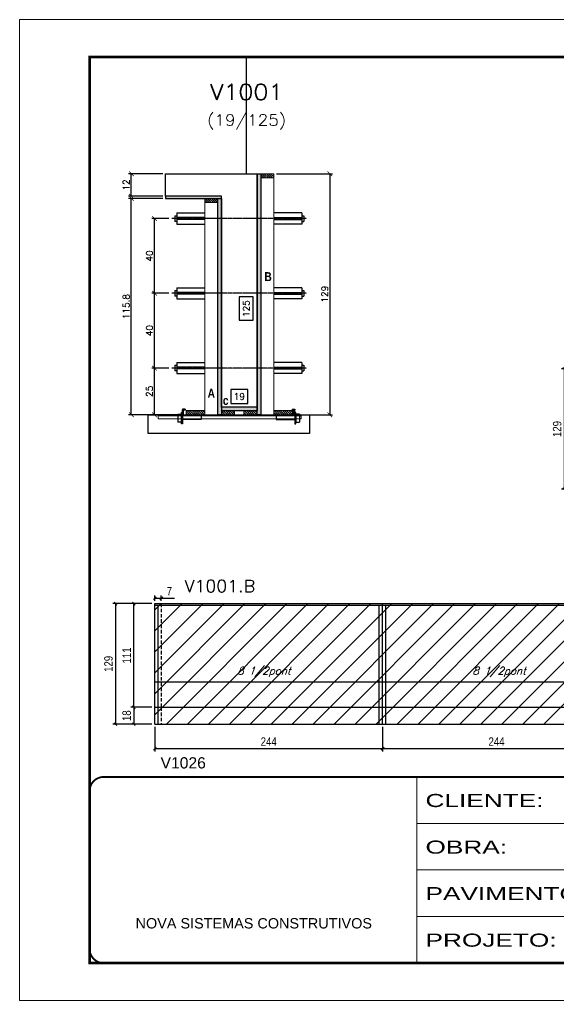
# Model space of a CAD drawing. Extents: x -20960 to -5926, y -2106 to 21915.
# Drawn here: x -10608 to -10031, y 19717 to 20767 of the extents above; entities that cross this region are included whole.
import ezdxf
from ezdxf.enums import TextEntityAlignment as Align

# ---------------------------------------------------------------- set-up
doc = ezdxf.new("R2010")
doc.units = 0
for name, pattern in [('CONTINUO', [0]), ('DASHED', [0.75, 0.5, -0.25]), ('HIDDEN', [0.375, 0.25, -0.125])]:
    doc.linetypes.add(name, pattern=pattern)
for name, color, linetype in [('5', 5, 'Continuous'), ('barrote', 251, 'Continuous'), ('COTA', 241, 'Continuous'), ('Cota Seção (2x)', 4, 'Continuous'), ('detalhes', 4, 'Continuous'), ('Painéis', 200, 'Continuous'), ('presilha', 1, 'Continuous'), ('Reaproveitamento', 251, 'Continuous'), ('SARR_2.2x7', 40, 'Continuous'), ('SARR_3.5x7', 81, 'Continuous'), ('TENSOR', 3, 'Continuous'), ('texto', 7, 'Continuous'), ('Texto de Titulo', 7, 'Continuous'), ('Texto Qtd Sarr', 242, 'Continuous')]:
    doc.layers.add(name, color=color, linetype=linetype)
for name, color, linetype, lineweight in [('CONCRETO', 251, 'Continuous', 25), ('Folhas', 255, 'Continuous', 9), ('Hachura', 251, 'Continuous', 9), ('Madeira', 126, 'Continuous', 18), ('SARRAFO DE PRESSAO', 251, 'DASHED', 9), ('SCO-___-LAJ', 2, 'Continuous', 0), ('Texto Seção', 7, 'Continuous', 15)]:
    doc.layers.add(name, color=color, linetype=linetype, lineweight=lineweight)
doc.styles.add('ARIAL', font='arial.ttf')
doc.styles.add('COTA TECNICA-50', font='techl___.ttf', dxfattribs={"height": 9})
doc.styles.add('REGUA-120', font='ROMANS.shx', dxfattribs={"height": 15})
doc.styles.add('Romans', font='romans.shx')
doc.styles.get("Standard").update_dxf_attribs({"font": 'arial.ttf'})
doc.styles.add('TECNICA', font='techb___.ttf', dxfattribs={"height": 10})
doc.styles.add('Tecnologia', font='')
doc.styles.get('Tecnologia').set_extended_font_data('Forgotten Futurist')
doc.dimstyles.new('COTA PAINEL-50', dxfattribs={"dimtxt": 9, "dimasz": 3, "dimexe": 3, "dimexo": 3, "dimgap": 3, "dimtad": 1, "dimdec": 1, "dimzin": 12, "dimdsep": 46, "dimtxsty": 'COTA TECNICA-50', "dimblk1": 'OBLIQUE', "dimblk2": 'OBLIQUE', "dimsah": 1, "dimcen": 0.9, "dimclrd": 4, "dimclre": 4, "dimclrt": 240, "dimadec": 1, "dimazin": 3, "dimtfac": 1, "dimtdec": 1, "dimtmove": 0, "dimatfit": 3, "dimfxl": 1, "dimtolj": 1, "dimtzin": 12, "dimarcsym": 0})
doc.dimstyles.new('Cota Seção (2x)', dxfattribs={"dimtxt": 7, "dimasz": 5, "dimexe": 3, "dimexo": 3, "dimgap": 2, "dimtad": 3, "dimdec": 1, "dimlfac": 0.5, "dimzin": 12, "dimdsep": 46, "dimtxsty": 'Romans', "dimblk": 'ARCHTICK', "dimcen": 0, "dimclrd": 4, "dimclre": 4, "dimclrt": 1, "dimadec": 1, "dimazin": 3, "dimtfac": 1, "dimtdec": 1, "dimtmove": 0, "dimatfit": 3, "dimldrblk": 'OBLIQUE', "dimfxl": 1, "dimtolj": 1, "dimtzin": 12, "dimarcsym": 0})
doc.dimstyles.new('Cota Seção interna', dxfattribs={"dimtxt": 7, "dimasz": 6, "dimexe": 0.18, "dimexo": 2, "dimgap": -4, "dimtad": 3, "dimdec": 1, "dimlfac": 0.5, "dimzin": 12, "dimdsep": 46, "dimtxsty": 'Romans', "dimblk": 'ARCHTICK', "dimcen": 0.09, "dimse1": 1, "dimse2": 1, "dimsd1": 1, "dimsd2": 1, "dimclrd": 180, "dimclre": 5, "dimclrt": 1, "dimadec": 0, "dimazin": 3, "dimtfac": 1, "dimtdec": 1, "dimtofl": 0, "dimtmove": 0, "dimatfit": 3, "dimldrblk": 'ARCHTICK', "dimfxl": 1, "dimtolj": 1, "dimtzin": 0, "dimarcsym": 0})

# ---------------------------------------------------------------- blocks, each defined once
blk = doc.blocks.new('9999999999')
at = {"color": 30, "linetype": 'CONTINUO'}
for p, q in [((98564.6, 34230.2), (98564.6, 34429.4)), ((98564.6, 34379.6), (99584, 34379.6)), ((98564.6, 34329.8), (99488, 34329.8)), ((98564.6, 34280), (99488, 34280))]:
    blk.add_line(p, q, dxfattribs=at)
at = {"color": 30, "linetype": 'CONTINUO', "const_width": 2}
blk.add_lwpolyline([(99584, 34230.2), (99584, 34414.4, 0.414214), (99569, 34429.4), (98229, 34429.4, 0.414214), (98214, 34414.4), (98214, 34245.2, 0.414214), (98229, 34230.2), (99584, 34230.2)], format="xyb", dxfattribs=at)
at = {"layer": 'Folhas'}
blk.add_lwpolyline([(98139, 34190.2), (99624, 34190.2), (99624, 35240.2), (98139, 35240.2)], close=True, dxfattribs=at)
at = {"layer": 'Folhas', "color": 30, "const_width": 3}
blk.add_lwpolyline([(98214, 34230.2), (99584, 34230.2), (99584, 35200.2), (98214, 35200.2)], close=True, dxfattribs=at)
at = {"color": 7, "linetype": 'Continuous', "ltscale": 5, "style": 'ARIAL'}
blk.add_text('NOVA SISTEMAS CONSTRUTIVOS', height=11.059, dxfattribs=at).set_placement((98263.2, 34267.2))
at = {"layer": 'Folhas', "color": 7, "style": 'Tecnologia', "width": 1.5}
for s, p in [('CLIENTE:', (98573.7, 34397.2)), ('OBRA:', (98573.7, 34347.3)), ('PAVIMENTO:', (98573.7, 34297.5)), ('PROJETO:', (98573.7, 34247.7))]:
    blk.add_text(s, height=14, dxfattribs=at).set_placement(p)
blk = doc.blocks.new('titulo1')
at = {"layer": 'Defpoints', "color": 252, "linetype": 'HIDDEN', "ltscale": 2}
blk.add_line((0, 0), (0, 125), dxfattribs=at)
at = {"layer": 'Defpoints', "style": 'Romans', "oblique": 15}
blk.add_attdef('FOLHA', text='', height=10, dxfattribs=at).set_placement((0, 15.6), align=Align.MIDDLE_CENTER)
at = {"layer": 'Texto Qtd Sarr', "color": 3, "style": 'Romans', "oblique": 15}
for tag, height, p in [('TITULO', 17, (0, 71.4)), ('SEÇÃO', 12, (0, 41.5))]:
    blk.add_attdef(tag, text='', height=height, dxfattribs=at).set_placement(p, align=Align.MIDDLE_CENTER)
blk = doc.blocks.new('_ArchTick')
at = {"color": 0, "linetype": 'ByBlock', "const_width": 0.15}
blk.add_lwpolyline([(-0.5, -0.5), (0.5, 0.5)], dxfattribs=at)
blk = doc.blocks.new('*D6391')
at = {"layer": 'COTA', "color": 4, "lineweight": -2, "transparency": 16777216}
for p, q in [((-10455.2, 20575.4), (-10491.9, 20575.4)), ((-10488.9, 20343.8), (-10488.9, 20575.4)), ((-10437.6, 20343.8), (-10491.9, 20343.8))]:
    blk.add_line(p, q, dxfattribs=at)
at = {"layer": 'Defpoints', "color": 0, "transparency": 16777216}
for p in [(-10488.9, 20575.4), (-10452.2, 20575.4), (-10434.6, 20343.8)]:
    blk.add_point(p, dxfattribs=at)
at = {"layer": 'COTA', "color": 4, "lineweight": -2, "transparency": 16777216, "xscale": 5, "yscale": 5, "zscale": 5}
for p, rotation in [((-10488.9, 20575.4), 90), ((-10488.9, 20343.8), 270)]:
    blk.add_blockref('_ArchTick', p, dxfattribs=dict(at, rotation=rotation))
at = {"layer": 'COTA', "color": 1, "transparency": 16777216, "insert": (-10494.4, 20459.6), "char_height": 7, "attachment_point": 5, "rotation": 90, "style": 'Romans'}
blk.add_mtext('\\A1;115.8', dxfattribs=at)
blk = doc.blocks.new('_Oblique')
at = {"color": 0, "linetype": 'ByBlock', "lineweight": -2}
blk.add_line((-0.5, -0.5), (0.5, 0.5), dxfattribs=at)
blk = doc.blocks.new('*D6392')
at = {"layer": 'COTA', "color": 4, "lineweight": -2, "transparency": 16777216}
for p, q in [((-10455.2, 20601.8), (-10491.9, 20601.8)), ((-10488.9, 20577.8), (-10488.9, 20601.8)), ((-10455.2, 20577.8), (-10491.9, 20577.8))]:
    blk.add_line(p, q, dxfattribs=at)
at = {"layer": 'Defpoints', "color": 0, "transparency": 16777216}
for p in [(-10488.9, 20601.8), (-10452.2, 20601.8), (-10452.2, 20577.8)]:
    blk.add_point(p, dxfattribs=at)
at = {"layer": 'COTA', "color": 4, "lineweight": -2, "transparency": 16777216, "xscale": 5, "yscale": 5, "zscale": 5}
for p, rotation in [((-10488.9, 20601.8), 90), ((-10488.9, 20577.8), 270)]:
    blk.add_blockref('_ArchTick', p, dxfattribs=dict(at, rotation=rotation))
at = {"layer": 'COTA', "color": 1, "transparency": 16777216, "insert": (-10494.4, 20589.8), "char_height": 7, "attachment_point": 5, "rotation": 90, "style": 'Romans'}
blk.add_mtext('\\A1;12', dxfattribs=at)
blk = doc.blocks.new('*D6393')
at = {"layer": 'Cota Seção (2x)', "color": 180, "lineweight": -2, "transparency": 16777216}
for p, q in [((-10358.2, 20469.9), (-10373.2, 20469.9)), ((-10373.2, 20469.9), (-10373.2, 20444.9)), ((-10358.2, 20444.9), (-10358.2, 20469.9)), ((-10373.2, 20444.9), (-10358.2, 20444.9))]:
    blk.add_line(p, q, dxfattribs=at)
at = {"layer": 'Defpoints', "color": 0, "transparency": 16777216}
for p in [(-10392.2, 20601.8), (-10354.2, 20601.8), (-10392.2, 20351.8)]:
    blk.add_point(p, dxfattribs=at)
at = {"layer": 'Cota Seção (2x)', "color": 1, "transparency": 16777216, "insert": (-10365.7, 20457.4), "char_height": 7, "attachment_point": 5, "rotation": 90, "style": 'Romans'}
blk.add_mtext('\\A1;125', dxfattribs=at)
blk = doc.blocks.new('PRESILHA METÁLICA 1')
at = {"layer": 'presilha'}
for p, q in [((7.5, 10.6), (7.5, 19.9)), ((12, 21), (8.6, 21)), ((9, 11.6), (9, 18.9)), ((12, 19.5), (9.6, 19.5)), ((12, 21), (12, 19.5)), ((0, 13), (6, 13)), ((0, 13), (0, 0)), ((6, 0), (0, 0)), ((6, 15.5), (7.5, 15.5)), ((6, -2.5), (6, 15.5)), ((6, 13), (6, 0)), ((7.5, 15.5), (7.5, -2.5)), ((37.5, 4.1), (7.5, 4.1)), ((37.5, 11), (9.6, 11)), ((37.5, 11), (37.5, 4.1)), ((7.5, -2.5), (6, -2.5))]:
    blk.add_line(p, q, dxfattribs=at)
for centre, radius, start, end in [((8.6, 19.9), 1.14, 90, 180), ((9.6, 18.9), 0.57, 90, 180), ((9.6, 11.6), 0.57, 180, 270)]:
    blk.add_arc(centre, radius, start, end, dxfattribs=at)
blk = doc.blocks.new('*D6373')
at = {"layer": 'Cota Seção (2x)', "color": 180, "lineweight": -2, "transparency": 16777216}
for p, q in [((-10364.2, 20370.8), (-10382.2, 20370.8)), ((-10382.2, 20370.8), (-10382.2, 20355.8)), ((-10364.2, 20355.8), (-10364.2, 20370.8)), ((-10382.2, 20355.8), (-10364.2, 20355.8))]:
    blk.add_line(p, q, dxfattribs=at)
at = {"layer": 'Defpoints', "color": 0, "transparency": 16777216}
for p in [(-10392.2, 20351.8), (-10392.2, 20343.8), (-10354.2, 20343.8)]:
    blk.add_point(p, dxfattribs=at)
at = {"layer": 'Cota Seção (2x)', "color": 1, "transparency": 16777216, "insert": (-10373.2, 20363.3), "char_height": 7, "attachment_point": 5, "style": 'Romans'}
blk.add_mtext('\\A1;19', dxfattribs=at)
blk = doc.blocks.new('*D6374')
at = {"layer": 'COTA', "color": 4, "lineweight": -2, "transparency": 16777216}
for p, q in [((-10333.2, 20601.8), (-10273.2, 20601.8)), ((-10276.2, 20601.8), (-10276.2, 20343.8)), ((-10333.2, 20343.8), (-10273.2, 20343.8))]:
    blk.add_line(p, q, dxfattribs=at)
at = {"layer": 'Defpoints', "color": 0, "transparency": 16777216}
for p in [(-10336.2, 20601.8), (-10336.2, 20343.8), (-10276.2, 20343.8)]:
    blk.add_point(p, dxfattribs=at)
at = {"layer": 'COTA', "color": 4, "lineweight": -2, "transparency": 16777216, "xscale": 5, "yscale": 5, "zscale": 5}
for p, rotation in [((-10276.2, 20601.8), 90), ((-10276.2, 20343.8), 270)]:
    blk.add_blockref('_ArchTick', p, dxfattribs=dict(at, rotation=rotation))
at = {"layer": 'COTA', "color": 1, "transparency": 16777216, "insert": (-10281.7, 20472.8), "char_height": 7, "attachment_point": 5, "rotation": 90, "style": 'Romans'}
blk.add_mtext('\\A1;129', dxfattribs=at)
blk = doc.blocks.new('*D6400')
at = {"layer": 'COTA', "color": 4, "lineweight": -2, "transparency": 16777216}
for p, q in [((-10463.7, 20144.6), (-10463.7, 20150.4)), ((-10456.7, 20144.6), (-10456.7, 20150.4)), ((-10463.7, 20147.4), (-10456.7, 20147.4)), ((-10456.7, 20147.4), (-10442.6, 20147.4))]:
    blk.add_line(p, q, dxfattribs=at)
at = {"layer": 'Defpoints', "color": 0, "transparency": 16777216}
for p in [(-10463.7, 20141.6), (-10456.7, 20147.4), (-10456.7, 20141.6)]:
    blk.add_point(p, dxfattribs=at)
at = {"layer": 'COTA', "color": 4, "lineweight": -2, "transparency": 16777216, "xscale": 3, "yscale": 3, "zscale": 3, "rotation": 180}
blk.add_blockref('_Oblique', (-10463.7, 20147.4), dxfattribs=at)
at = {"layer": 'COTA', "color": 4, "lineweight": -2, "transparency": 16777216, "xscale": 3, "yscale": 3, "zscale": 3}
blk.add_blockref('_Oblique', (-10456.7, 20147.4), dxfattribs=at)
at = {"layer": 'COTA', "color": 240, "transparency": 16777216, "insert": (-10448.1, 20154.9), "char_height": 9, "attachment_point": 5, "style": 'COTA TECNICA-50'}
blk.add_mtext('\\A1;7', dxfattribs=at)
blk = doc.blocks.new('*D6403')
at = {"layer": 'COTA', "color": 4, "lineweight": -2, "transparency": 16777216}
for p, q in [((-10219.7, 20009.6), (-10219.7, 19983.3)), ((-9975.7, 20009.6), (-9975.7, 19983.3)), ((-9975.7, 19986.3), (-10219.7, 19986.3))]:
    blk.add_line(p, q, dxfattribs=at)
at = {"layer": 'Defpoints', "color": 0, "transparency": 16777216}
for p in [(-10219.7, 20012.6), (-9975.7, 20012.6), (-10219.7, 19986.3)]:
    blk.add_point(p, dxfattribs=at)
at = {"layer": 'COTA', "color": 4, "lineweight": -2, "transparency": 16777216, "xscale": 3, "yscale": 3, "zscale": 3, "rotation": 180}
blk.add_blockref('_Oblique', (-10219.7, 19986.3), dxfattribs=at)
at = {"layer": 'COTA', "color": 4, "lineweight": -2, "transparency": 16777216, "xscale": 3, "yscale": 3, "zscale": 3}
blk.add_blockref('_Oblique', (-9975.7, 19986.3), dxfattribs=at)
at = {"layer": 'COTA', "color": 240, "transparency": 16777216, "insert": (-10097.7, 19993.9), "char_height": 9, "attachment_point": 5, "style": 'COTA TECNICA-50'}
blk.add_mtext('\\A1;244', dxfattribs=at)
blk = doc.blocks.new('*D6404')
at = {"layer": 'COTA', "color": 4, "lineweight": -2, "transparency": 16777216}
for p, q in [((-10463.7, 20009.6), (-10463.7, 19983.3)), ((-10219.7, 20009.6), (-10219.7, 19983.3)), ((-10219.7, 19986.3), (-10463.7, 19986.3))]:
    blk.add_line(p, q, dxfattribs=at)
at = {"layer": 'Defpoints', "color": 0, "transparency": 16777216}
for p in [(-10463.7, 20012.6), (-10219.7, 20012.6), (-10463.7, 19986.3)]:
    blk.add_point(p, dxfattribs=at)
at = {"layer": 'COTA', "color": 4, "lineweight": -2, "transparency": 16777216, "xscale": 3, "yscale": 3, "zscale": 3, "rotation": 180}
blk.add_blockref('_Oblique', (-10463.7, 19986.3), dxfattribs=at)
at = {"layer": 'COTA', "color": 4, "lineweight": -2, "transparency": 16777216, "xscale": 3, "yscale": 3, "zscale": 3}
blk.add_blockref('_Oblique', (-10219.7, 19986.3), dxfattribs=at)
at = {"layer": 'COTA', "color": 240, "transparency": 16777216, "insert": (-10341.7, 19993.9), "char_height": 9, "attachment_point": 5, "style": 'COTA TECNICA-50'}
blk.add_mtext('\\A1;244', dxfattribs=at)
blk = doc.blocks.new('*D6405')
at = {"layer": 'COTA', "color": 4, "lineweight": -2, "transparency": 16777216}
for p, q in [((-10466.7, 20141.6), (-10489.2, 20141.6)), ((-10486.2, 20030.6), (-10486.2, 20141.6)), ((-10466.7, 20030.6), (-10489.2, 20030.6))]:
    blk.add_line(p, q, dxfattribs=at)
at = {"layer": 'Defpoints', "color": 0, "transparency": 16777216}
for p in [(-10486.2, 20141.6), (-10463.7, 20141.6), (-10463.7, 20030.6)]:
    blk.add_point(p, dxfattribs=at)
at = {"layer": 'COTA', "color": 4, "lineweight": -2, "transparency": 16777216, "xscale": 3, "yscale": 3, "zscale": 3}
for p, rotation in [((-10486.2, 20141.6), 90), ((-10486.2, 20030.6), 270)]:
    blk.add_blockref('_Oblique', p, dxfattribs=dict(at, rotation=rotation))
at = {"layer": 'COTA', "color": 240, "transparency": 16777216, "insert": (-10493.8, 20086.1), "char_height": 9, "attachment_point": 5, "rotation": 90, "style": 'COTA TECNICA-50'}
blk.add_mtext('\\A1;111', dxfattribs=at)
blk = doc.blocks.new('*D6380')
at = {"layer": 'COTA', "color": 4, "lineweight": -2, "transparency": 16777216}
for p, q in [((-10466.7, 20030.6), (-10489.2, 20030.6)), ((-10486.2, 20030.6), (-10486.2, 20012.6)), ((-10466.7, 20012.6), (-10489.2, 20012.6))]:
    blk.add_line(p, q, dxfattribs=at)
at = {"layer": 'Defpoints', "color": 0, "transparency": 16777216}
for p in [(-10463.7, 20030.6), (-10486.2, 20012.6), (-10463.7, 20012.6)]:
    blk.add_point(p, dxfattribs=at)
at = {"layer": 'COTA', "color": 4, "lineweight": -2, "transparency": 16777216, "xscale": 3, "yscale": 3, "zscale": 3}
for p, rotation in [((-10486.2, 20030.6), 90), ((-10486.2, 20012.6), 270)]:
    blk.add_blockref('_Oblique', p, dxfattribs=dict(at, rotation=rotation))
at = {"layer": 'COTA', "color": 240, "transparency": 16777216, "insert": (-10493.8, 20021.6), "char_height": 9, "attachment_point": 5, "rotation": 90, "style": 'COTA TECNICA-50'}
blk.add_mtext('\\A1;18', dxfattribs=at)
blk = doc.blocks.new('*D6410')
at = {"layer": 'COTA', "color": 4, "lineweight": -2, "transparency": 16777216}
for p, q in [((-10466.7, 20141.6), (-10508.7, 20141.6)), ((-10505.7, 20141.6), (-10505.7, 20012.6)), ((-10466.7, 20012.6), (-10508.7, 20012.6))]:
    blk.add_line(p, q, dxfattribs=at)
at = {"layer": 'Defpoints', "color": 0, "transparency": 16777216}
for p in [(-10463.7, 20141.6), (-10505.7, 20012.6), (-10463.7, 20012.6)]:
    blk.add_point(p, dxfattribs=at)
at = {"layer": 'COTA', "color": 4, "lineweight": -2, "transparency": 16777216, "xscale": 3, "yscale": 3, "zscale": 3}
for p, rotation in [((-10505.7, 20141.6), 90), ((-10505.7, 20012.6), 270)]:
    blk.add_blockref('_Oblique', p, dxfattribs=dict(at, rotation=rotation))
at = {"layer": 'COTA', "color": 240, "transparency": 16777216, "insert": (-10513.3, 20077.1), "char_height": 9, "attachment_point": 5, "rotation": 90, "style": 'COTA TECNICA-50'}
blk.add_mtext('\\A1;129', dxfattribs=at)
blk = doc.blocks.new('*D6412')
at = {"layer": 'COTA', "color": 4, "lineweight": -2, "transparency": 16777216}
for p, q in [((-9974.8, 20393), (-10028.2, 20393)), ((-10025.2, 20393), (-10025.2, 20264)), ((-9974.8, 20264), (-10028.2, 20264))]:
    blk.add_line(p, q, dxfattribs=at)
at = {"layer": 'Defpoints', "color": 0, "transparency": 16777216}
for p in [(-9971.8, 20393), (-10025.2, 20264), (-9971.8, 20264)]:
    blk.add_point(p, dxfattribs=at)
at = {"layer": 'COTA', "color": 4, "lineweight": -2, "transparency": 16777216, "xscale": 3, "yscale": 3, "zscale": 3}
for p, rotation in [((-10025.2, 20393), 90), ((-10025.2, 20264), 270)]:
    blk.add_blockref('_Oblique', p, dxfattribs=dict(at, rotation=rotation))
at = {"layer": 'COTA', "color": 240, "transparency": 16777216, "insert": (-10032.7, 20328.5), "char_height": 9, "attachment_point": 5, "rotation": 90, "style": 'COTA TECNICA-50'}
blk.add_mtext('\\A1;129', dxfattribs=at)
blk = doc.blocks.new('*D6385')
at = {"layer": 'COTA', "color": 4, "lineweight": -2, "transparency": 16777216}
for p, q in [((-10448.5, 20393.8), (-10467, 20393.8)), ((-10464, 20343.8), (-10464, 20393.8)), ((-10448.5, 20343.8), (-10467, 20343.8))]:
    blk.add_line(p, q, dxfattribs=at)
at = {"layer": 'Defpoints', "color": 0, "transparency": 16777216}
for p in [(-10464, 20393.8), (-10445.5, 20393.8), (-10445.5, 20343.8)]:
    blk.add_point(p, dxfattribs=at)
at = {"layer": 'COTA', "color": 4, "lineweight": -2, "transparency": 16777216, "xscale": 5, "yscale": 5, "zscale": 5}
for p, rotation in [((-10464, 20393.8), 90), ((-10464, 20343.8), 270)]:
    blk.add_blockref('_ArchTick', p, dxfattribs=dict(at, rotation=rotation))
at = {"layer": 'COTA', "color": 1, "transparency": 16777216, "insert": (-10469.5, 20368.8), "char_height": 7, "attachment_point": 5, "rotation": 90, "style": 'Romans'}
blk.add_mtext('\\A1;25', dxfattribs=at)
blk = doc.blocks.new('*D6386')
at = {"layer": 'COTA', "color": 4, "lineweight": -2, "transparency": 16777216}
for p, q in [((-10448.5, 20473.8), (-10467, 20473.8)), ((-10464, 20393.8), (-10464, 20473.8))]:
    blk.add_line(p, q, dxfattribs=at)
at = {"layer": 'Defpoints', "color": 0, "transparency": 16777216}
for p in [(-10464, 20473.8), (-10445.5, 20473.8), (-10464, 20393.8)]:
    blk.add_point(p, dxfattribs=at)
at = {"layer": 'COTA', "color": 4, "lineweight": -2, "transparency": 16777216, "xscale": 5, "yscale": 5, "zscale": 5}
for p, rotation in [((-10464, 20473.8), 90), ((-10464, 20393.8), 270)]:
    blk.add_blockref('_ArchTick', p, dxfattribs=dict(at, rotation=rotation))
at = {"layer": 'COTA', "color": 1, "transparency": 16777216, "insert": (-10469.5, 20433.8), "char_height": 7, "attachment_point": 5, "rotation": 90, "style": 'Romans'}
blk.add_mtext('\\A1;40', dxfattribs=at)
blk = doc.blocks.new('*D6387')
at = {"layer": 'COTA', "color": 4, "lineweight": -2, "transparency": 16777216}
for p, q in [((-10448.5, 20553.8), (-10467, 20553.8)), ((-10464, 20473.8), (-10464, 20553.8))]:
    blk.add_line(p, q, dxfattribs=at)
at = {"layer": 'Defpoints', "color": 0, "transparency": 16777216}
for p in [(-10464, 20553.8), (-10445.5, 20553.8), (-10464, 20473.8)]:
    blk.add_point(p, dxfattribs=at)
at = {"layer": 'COTA', "color": 4, "lineweight": -2, "transparency": 16777216, "xscale": 5, "yscale": 5, "zscale": 5}
for p, rotation in [((-10464, 20553.8), 90), ((-10464, 20473.8), 270)]:
    blk.add_blockref('_ArchTick', p, dxfattribs=dict(at, rotation=rotation))
at = {"layer": 'COTA', "color": 1, "transparency": 16777216, "insert": (-10469.5, 20513.8), "char_height": 7, "attachment_point": 5, "rotation": 90, "style": 'Romans'}
blk.add_mtext('\\A1;40', dxfattribs=at)

msp = doc.modelspace()

# ---------------------------------------------------------------- hatches: boundary and pattern name
at = {"layer": 'Hachura'}
h = msp.add_hatch(color=256, dxfattribs=at)
h.dxf.hatch_style = 1
h.paths.add_polyline_path([(-10354.19, 20601.82), (-10350.19, 20601.82), (-10350.19, 20343.82), (-10354.19, 20343.82)])
h = msp.add_hatch(dxfattribs=at)
h.set_pattern_fill('ANSI31', color=256, scale=0.5, angle=270, style=0)
h.set_pattern_definition([(315, (12457.6302, 12294.1721), (1.12253202, 1.12253202), [])])
h.paths.add_polyline_path([(-10336.19, 20597.42), (-10336.19, 20601.82), (-10350.19, 20601.82), (-10350.19, 20597.42)])
h = msp.add_hatch(color=256, dxfattribs=at)
h.dxf.hatch_style = 1
h.paths.add_polyline_path([(-10392.19, 20575.42), (-10392.19, 20577.82), (-10452.19, 20577.82), (-10452.19, 20575.42)])
h = msp.add_hatch(dxfattribs=at)
h.set_pattern_fill('ANSI31', color=256, scale=0.5, angle=270, style=0)
h.set_pattern_definition([(315, (12517.6302, 12267.7721), (1.12253202, 1.12253202), [])])
h.paths.add_polyline_path([(-10396.19, 20571.02), (-10396.19, 20575.42), (-10410.19, 20575.42), (-10410.19, 20571.02)])
h = msp.add_hatch(color=256, dxfattribs=at)
h.dxf.hatch_style = 1
h.paths.add_polyline_path([(-10396.19, 20575.42), (-10392.19, 20575.42), (-10392.19, 20343.82), (-10396.19, 20343.82)])
h = msp.add_hatch(color=256, dxfattribs=at)
h.dxf.hatch_style = 1
h.paths.add_polyline_path([(-10354.19, 20348.22), (-10354.19, 20351.82), (-10392.19, 20351.82), (-10392.19, 20348.22)])
h = msp.add_hatch(dxfattribs=at)
h.set_pattern_fill('ANSI31', color=256, scale=0.5, angle=270, style=0)
h.set_pattern_definition([(315, (12517.6302, 12114.1721), (1.12253202, 1.12253202), [])])
h.paths.add_polyline_path([(-10430.19, 20343.82), (-10430.19, 20348.22), (-10410.19, 20348.22), (-10410.19, 20343.82)])
h = msp.add_hatch(dxfattribs=at)
h.set_pattern_fill('ANSI31', color=256, scale=0.5, angle=270, style=0)
h.set_pattern_definition([(315, (12526.4302, 12114.1721), (1.12253202, 1.12253202), [])])
h.paths.add_polyline_path([(-10392.19, 20343.82), (-10392.19, 20348.22), (-10378.19, 20348.22), (-10378.19, 20343.82)])
h = msp.add_hatch(dxfattribs=at)
h.set_pattern_fill('ANSI31', color=256, scale=0.5, angle=270, style=0)
h.set_pattern_definition([(315, (12526.4323, 12114.1721), (1.12253202, 1.12253202), [])])
h.paths.add_polyline_path([(-10354.19, 20343.82), (-10354.19, 20348.22), (-10368.19, 20348.22), (-10368.19, 20343.82)])
h = msp.add_hatch(dxfattribs=at)
h.set_pattern_fill('ANSI31', color=256, scale=0.5, angle=270, style=0)
h.set_pattern_definition([(315, (12423.6302, 12114.1721), (1.12253202, 1.12253202), [])])
h.paths.add_polyline_path([(-10336.19, 20343.82), (-10336.19, 20348.22), (-10316.19, 20348.22), (-10316.19, 20343.82)])
at = {"layer": 'Reaproveitamento'}
h = msp.add_hatch(dxfattribs=at)
h.set_pattern_fill('ANSI31', color=256, scale=5)
h.set_pattern_definition([(45, (-5936.583, -1582.845), (-11.22532, 11.22532), [])])
h.paths.add_polyline_path([(-9328.72, 20141.64), (-9328.72, 20012.64), (-10463.72, 20012.64), (-10463.72, 20141.64)])

# ---------------------------------------------------------------- linework, layer by layer
at = {"ltscale": 3}
for p, q in [((-10440.19, 20559.82), (-10440.19, 20547.82)), ((-10440.19, 20559.82), (-10410.19, 20559.82)), ((-10306.19, 20559.82), (-10336.19, 20559.82)), ((-10306.19, 20559.82), (-10306.19, 20547.82)), ((-10442.19, 20556.82), (-10442.19, 20550.82)), ((-10442.19, 20556.82), (-10440.19, 20556.82)), ((-10440.19, 20550.82), (-10442.19, 20550.82)), ((-10410.19, 20554.82), (-10440.19, 20554.82)), ((-10410.19, 20552.82), (-10440.19, 20552.82)), ((-10336.19, 20554.82), (-10306.19, 20554.82)), ((-10336.19, 20552.82), (-10306.19, 20552.82)), ((-10306.19, 20556.82), (-10304.19, 20556.82)), ((-10306.19, 20550.82), (-10304.19, 20550.82)), ((-10304.19, 20556.82), (-10304.19, 20550.82)), ((-10440.19, 20547.82), (-10410.19, 20547.82)), ((-10306.19, 20547.82), (-10336.19, 20547.82)), ((-10442.19, 20476.82), (-10442.19, 20470.82)), ((-10442.19, 20476.82), (-10440.19, 20476.82)), ((-10440.19, 20479.82), (-10440.19, 20467.82)), ((-10440.19, 20479.82), (-10410.19, 20479.82)), ((-10306.19, 20479.82), (-10336.19, 20479.82)), ((-10306.19, 20479.82), (-10306.19, 20467.82)), ((-10306.19, 20476.82), (-10304.19, 20476.82)), ((-10304.19, 20476.82), (-10304.19, 20470.82)), ((-10440.19, 20470.82), (-10442.19, 20470.82)), ((-10410.19, 20474.82), (-10440.19, 20474.82)), ((-10410.19, 20472.82), (-10440.19, 20472.82)), ((-10440.19, 20467.82), (-10410.19, 20467.82)), ((-10336.19, 20474.82), (-10306.19, 20474.82)), ((-10336.19, 20472.82), (-10306.19, 20472.82)), ((-10306.19, 20467.82), (-10336.19, 20467.82)), ((-10306.19, 20470.82), (-10304.19, 20470.82)), ((-10442.19, 20396.82), (-10442.19, 20390.82)), ((-10442.19, 20396.82), (-10440.19, 20396.82)), ((-10440.19, 20399.82), (-10440.19, 20387.82)), ((-10440.19, 20399.82), (-10410.19, 20399.82)), ((-10410.19, 20394.82), (-10440.19, 20394.82)), ((-10410.19, 20392.82), (-10440.19, 20392.82)), ((-10306.19, 20399.82), (-10336.19, 20399.82)), ((-10336.19, 20394.82), (-10306.19, 20394.82)), ((-10336.19, 20392.82), (-10306.19, 20392.82)), ((-10306.19, 20399.82), (-10306.19, 20387.82)), ((-10306.19, 20396.82), (-10304.19, 20396.82)), ((-10304.19, 20396.82), (-10304.19, 20390.82)), ((-10440.19, 20390.82), (-10442.19, 20390.82)), ((-10440.19, 20387.82), (-10410.19, 20387.82)), ((-10306.19, 20387.82), (-10336.19, 20387.82)), ((-10306.19, 20390.82), (-10304.19, 20390.82))]:
    msp.add_line(p, q, dxfattribs=at)
at = {"layer": 'barrote'}
msp.add_lwpolyline([(-10297.83, 20323.82), (-10470.79, 20323.82), (-10470.79, 20343.82), (-10297.83, 20343.82)], close=True, dxfattribs=at)
at = {"layer": 'CONCRETO'}
msp.add_lwpolyline([(-10392.19, 20577.82), (-10452.19, 20577.82), (-10452.19, 20601.82), (-10354.19, 20601.82), (-10354.19, 20348.22), (-10354.19, 20348.22), (-10354.19, 20351.82), (-10392.19, 20351.82)], close=True, dxfattribs=at)
at = {"layer": 'Madeira'}
for points in [[(-10336.19, 20597.42), (-10336.19, 20601.82), (-10350.19, 20601.82), (-10350.19, 20597.42)], [(-10336.19, 20601.82), (-10350.19, 20601.82), (-10350.19, 20343.82), (-10336.19, 20343.82)], [(-10396.19, 20571.02), (-10396.19, 20575.42), (-10410.19, 20575.42), (-10410.19, 20571.02)], [(-10396.19, 20575.42), (-10410.19, 20575.42), (-10410.19, 20343.82), (-10396.19, 20343.82)], [(-10430.19, 20343.82), (-10430.19, 20348.22), (-10410.19, 20348.22), (-10410.19, 20343.82)], [(-10392.19, 20343.82), (-10392.19, 20348.22), (-10378.19, 20348.22), (-10378.19, 20343.82)], [(-10354.19, 20343.82), (-10354.19, 20348.22), (-10368.19, 20348.22), (-10368.19, 20343.82)], [(-10336.19, 20343.82), (-10336.19, 20348.22), (-10316.19, 20348.22), (-10316.19, 20343.82)]]:
    msp.add_lwpolyline(points, close=True, dxfattribs=at)
at = {"layer": 'Painéis'}
for p, q in [((-10463.72, 20012.64), (-10463.72, 20141.64)), ((-10463.72, 20141.64), (-9487.72, 20141.64)), ((-10219.72, 20012.64), (-10219.72, 20141.64)), ((-9487.72, 20057.64), (-10463.72, 20057.64)), ((-10463.72, 20030.64), (-9487.72, 20030.64)), ((-10463.72, 20012.64), (-9487.72, 20012.64))]:
    msp.add_line(p, q, dxfattribs=at)
for points in [[(-10354.19, 20601.82), (-10350.19, 20601.82), (-10350.19, 20343.82), (-10354.19, 20343.82)], [(-10392.19, 20575.42), (-10392.19, 20577.82), (-10452.19, 20577.82), (-10452.19, 20575.42)], [(-10396.19, 20575.42), (-10392.19, 20575.42), (-10392.19, 20343.82), (-10396.19, 20343.82)], [(-10354.19, 20348.22), (-10354.19, 20351.82), (-10392.19, 20351.82), (-10392.19, 20348.22)]]:
    msp.add_lwpolyline(points, close=True, dxfattribs=at)
at = {"layer": 'SARR_2.2x7', "linetype": 'Continuous'}
for p, q in [((-10219.72, 20139.44), (-10463.72, 20139.44)), ((-9975.72, 20139.44), (-10219.72, 20139.44))]:
    msp.add_line(p, q, dxfattribs=at)
at = {"layer": 'SARR_2.2x7', "linetype": 'HIDDEN', "ltscale": 15}
for p, q in [((-10456.72, 20141.64), (-10456.72, 20030.64)), ((-10456.72, 20030.64), (-10456.72, 20012.64))]:
    msp.add_line(p, q, dxfattribs=at)
at = {"layer": 'SARR_3.5x7'}
for p, q in [((-10463.72, 20012.64), (-10463.72, 20139.44)), ((-10460.22, 20012.64), (-10460.22, 20139.44)), ((-10223.22, 20012.64), (-10223.22, 20139.44)), ((-10219.72, 20012.64), (-10219.72, 20139.44)), ((-10216.22, 20012.64), (-10216.22, 20139.44)), ((-10463.72, 20012.64), (-10460.22, 20012.64)), ((-10223.22, 20012.64), (-10216.22, 20012.64))]:
    msp.add_line(p, q, dxfattribs=at)
at = {"layer": 'SCO-___-LAJ', "color": 1}
msp.add_lwpolyline([(-10306.83, 20342.48), (-10460.13, 20342.48), (-10460.13, 20339.28), (-10306.83, 20339.28)], close=True, dxfattribs=at)
at = {"layer": 'TENSOR', "linetype": 'HIDDEN', "ltscale": 0.5}
for p, q in [((-10301.19, 20553.82), (-10445.49, 20553.82)), ((-10301.19, 20473.82), (-10445.49, 20473.82)), ((-10301.19, 20393.82), (-10445.49, 20393.82))]:
    msp.add_line(p, q, dxfattribs=at)

# ---------------------------------------------------------------- block references
at = {"layer": 'presilha', "yscale": 0.6666666666666666, "zscale": 0.6666666666666666}
for p, xscale in [((-10439.06, 20335.85), 0.6666666666666666), ((-10308.61, 20335.85), -0.6666666666666666)]:
    msp.add_blockref('PRESILHA METÁLICA 1', p, dxfattribs=dict(at, xscale=xscale))
at = {"layer": 'SARRAFO DE PRESSAO', "color": 6, "linetype": 'ByBlock'}
msp.add_blockref('9999999999', (-108747.48, -14473.39), dxfattribs=at)
at = {"layer": 'Texto Seção'}
ref = msp.add_blockref('titulo1', (-10365.32, 20601.82), dxfattribs=at)
ref.add_attrib('TITULO', 'V1001', dxfattribs={"layer": 'Texto de Titulo', "color": 7, "height": 17, "style": 'Romans', "width": 1.1}).set_placement((-10365.32, 20689.32), align=Align.MIDDLE_CENTER)
ref.add_attrib('SEÇÃO', '(19/125)', dxfattribs={"layer": 'Texto de Titulo', "color": 7, "height": 12, "style": 'Romans', "width": 1.1}).set_placement((-10365.32, 20659.32), align=Align.MIDDLE_CENTER)

# ---------------------------------------------------------------- texts
at = {"layer": '5', "linetype": 'Continuous'}
msp.add_text('V1026', height=12, rotation=359.99996, dxfattribs=at).set_placement((-10457.49, 19965.12))
at = {"layer": 'detalhes', "style": 'TECNICA'}
for s, p in [('B', (-10346.36, 20486.85)), ('A', (-10407.19, 20362.01)), ('c', (-10390.81, 20354.31))]:
    msp.add_text(s, height=9.6, dxfattribs=at).set_placement(p)
at = {"layer": 'texto', "color": 2, "char_height": 8, "attachment_point": 5, "style": 'Romans'}
for insert in [(-10346.79, 20068.42), (-10094.89, 20068.42)]:
    msp.add_mtext('{\\Q19;\\C256;8 1/2pont}', dxfattribs=dict(at, insert=insert))
at = {"layer": 'Texto Seção', "style": 'REGUA-120', "width": 1.05}
msp.add_text('V1001.B', height=13, dxfattribs=at).set_placement((-10431.76, 20153.86))

# ---------------------------------------------------------------- dimensions: what is measured, and where the dimension line sits
at = {"layer": 'COTA'}
for base, p1, p2, angle, dimstyle, picture, middle in [((-10488.91, 20601.82), (-10452.19, 20577.82), (-10452.19, 20601.82), 90, 'Cota Seção (2x)', '*D6392', (-10494.41, 20589.82)), ((-10276.22, 20343.82), (-10336.19, 20601.82), (-10336.19, 20343.82), 90, 'Cota Seção (2x)', '*D6374', (-10281.72, 20472.82)), ((-10488.91, 20575.42), (-10434.59, 20343.82), (-10452.19, 20575.42), 90, 'Cota Seção (2x)', '*D6391', (-10494.41, 20459.62)), ((-10464.05, 20553.82), (-10464.05, 20473.82), (-10445.49, 20553.82), 90, 'Cota Seção (2x)', '*D6387', (-10469.55, 20513.82)), ((-10464.05, 20473.82), (-10464.05, 20393.82), (-10445.49, 20473.82), 90, 'Cota Seção (2x)', '*D6386', (-10469.55, 20433.82)), ((-10464.05, 20393.82), (-10445.49, 20343.82), (-10445.49, 20393.82), 90, 'Cota Seção (2x)', '*D6385', (-10469.55, 20368.82)), ((-10025.17, 20263.98), (-9971.76, 20392.98), (-9971.76, 20263.98), 90, 'COTA PAINEL-50', '*D6412', (-10032.75, 20328.48)), ((-10456.72, 20147.38), (-10463.72, 20141.64), (-10456.72, 20141.64), 180, 'COTA PAINEL-50', '*D6400', (-10448.14, 20154.94)), ((-10505.7, 20012.64), (-10463.72, 20141.64), (-10463.72, 20012.64), 90, 'COTA PAINEL-50', '*D6410', (-10513.28, 20077.14)), ((-10486.22, 20141.64), (-10463.72, 20030.64), (-10463.72, 20141.64), 90, 'COTA PAINEL-50', '*D6405', (-10493.77, 20086.14)), ((-10486.22, 20012.64), (-10463.72, 20030.64), (-10463.72, 20012.64), 90, 'COTA PAINEL-50', '*D6380', (-10493.81, 20021.64))]:
    dim = msp.add_linear_dim(base=base, p1=p1, p2=p2, angle=angle, dimstyle=dimstyle, dxfattribs=at)
    dim.commit()
    dim.dimension.update_dxf_attribs({"geometry": picture, "text_midpoint": middle})
for base, p1, p2, picture, middle in [((-10463.72, 19986.3), (-10219.72, 20012.64), (-10463.72, 20012.64), '*D6404', (-10341.72, 19993.87)), ((-10219.72, 19986.3), (-9975.72, 20012.64), (-10219.72, 20012.64), '*D6403', (-10097.72, 19993.87))]:
    dim = msp.add_linear_dim(base=base, p1=p1, p2=p2, angle=180, dimstyle='COTA PAINEL-50', override={"dimtmove": 1}, dxfattribs=at)
    dim.commit()
    dim.dimension.update_dxf_attribs({"geometry": picture, "text_midpoint": middle})
at = {"layer": 'Cota Seção (2x)'}
for base, p1, p2, angle, picture, middle in [((-10354.19, 20601.82), (-10392.19, 20351.82), (-10392.19, 20601.82), 90, '*D6393', (-10354.19, 20457.41)), ((-10392.19, 20351.82), (-10354.19, 20343.82), (-10392.19, 20343.82), 180, '*D6373', (-10373.19, 20351.82))]:
    dim = msp.add_linear_dim(base=base, p1=p1, p2=p2, angle=angle, dimstyle='Cota Seção interna', dxfattribs=at)
    dim.commit()
    dim.dimension.update_dxf_attribs({"geometry": picture, "text_midpoint": middle, "dimtype": 160})

doc.saveas('drawing.dxf')
